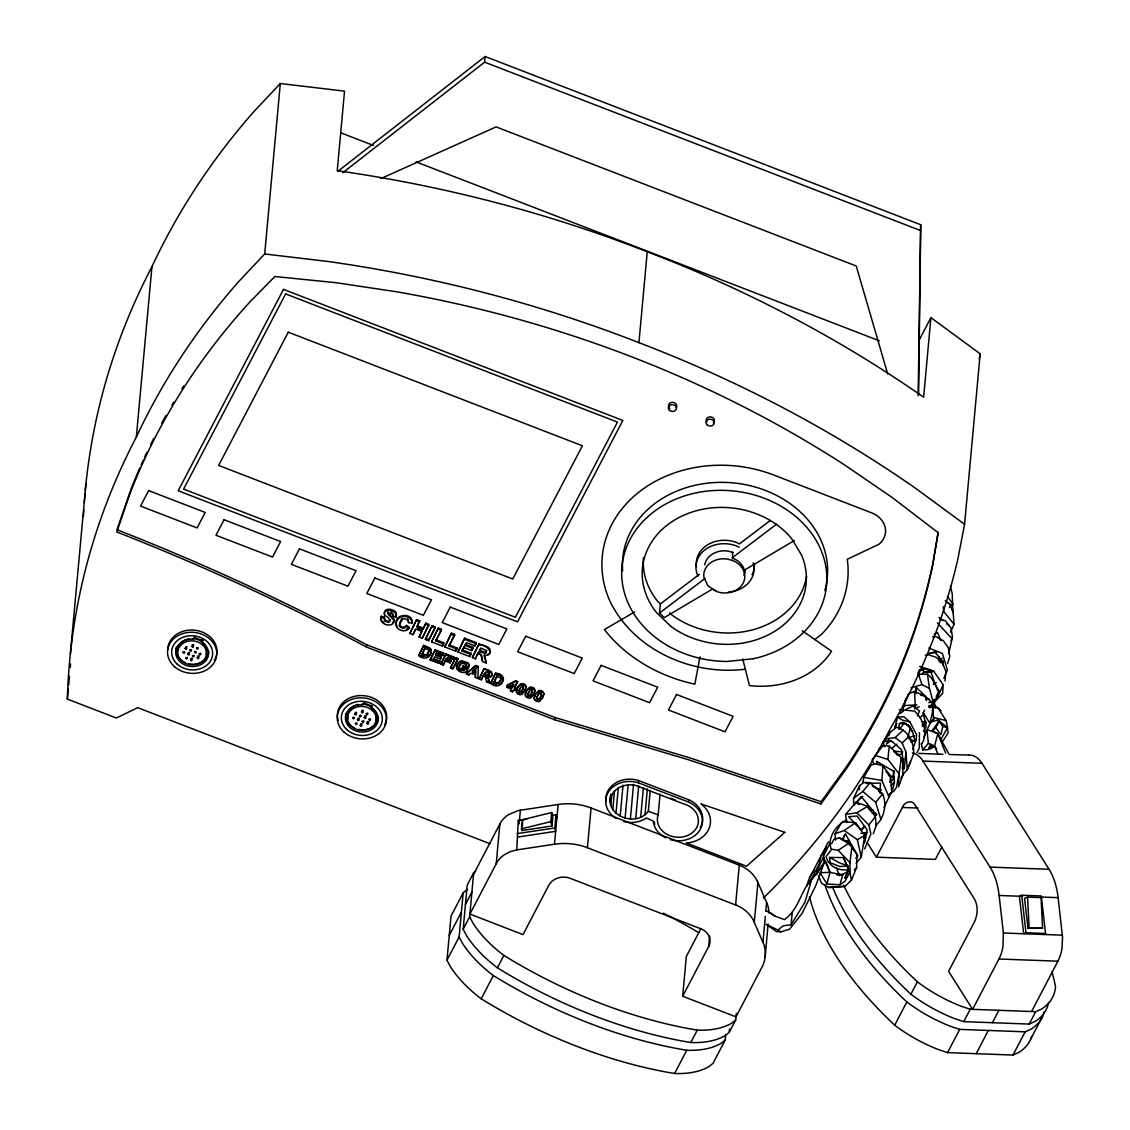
<?xml version="1.0" encoding="UTF-8"?>
<svg xmlns="http://www.w3.org/2000/svg" width="1130" height="1130" viewBox="0 0 1130 1130"><rect width="100%" height="100%" fill="white"/><g stroke="black" fill="none" stroke-linecap="round" stroke-linejoin="round"><path stroke-width="1.5" d="M938.211 719.33L938.211 722.014L935.668 727.621L932.49 731.251M818.544 875.552L821.425 883.194L828.954 887.7L844.943 886.372L851.427 880.157L849.93 872.035L850.028 862.727L851.794 846.949L848.362 843.489L839.336 837.853L833.954 839.322L831.567 843.743M919.439 732.593L919.297 748.088L916.953 752.637M851.427 880.157L856.653 867.501L856.823 854.322L851.794 846.949M918.153 395.641L920.696 224.729L485.123 56.5L337.686 171.435M918.605 395.232L920.696 224.729M456.548 667.533L456.633 665.98M901.443 757.863L899.042 773.739L898.548 786.946L902.757 775.335L903.054 761.987L901.443 757.863L889.197 746.125L883.067 745.532L879.197 748.526M459.133 666.319L459.19 668.466A3.192 2.655 5.2 0 0 460.461 669.892L461.888 670.443A5.466 4.548 5.2 0 0 464.261 670.471L464.967 668.423L464.261 670.471M880.129 793.359L880.383 783.048L866.131 783.415M411.942 623.181C413.976 612.46 394.751 613.138 396.037 623.845A7.444 6.187 5.2 0 0 397.11 627.63C399.935 631.176 406.023 632.136 409.201 628.534L409.3 627.39L406.687 625.427L404.837 627.913A3.418 2.839 5.2 0 1 401.729 627.941L400.331 627.094A3.757 3.122 5.2 0 1 399.37 625.088L402.28 619.537A3.814 3.164 5.2 0 1 404.695 618.859L407.464 619.791L408.537 622.602L411.942 623.181C412.478 614.607 397.661 614.169 396.319 622.432M477.863 678.438L478.273 666.418L475.829 665.485L466.45 673.169L466.379 674.003L468.823 674.949L470.885 673.183L475.462 674.949L475.546 674.102L475.349 677.477L477.863 678.438L477.948 677.605M950.415 585.99L952.237 593.9L952.901 612.517L951.912 609.169M766.197 910.681L774.7 915.964L784.39 919.636C800.605 908.534 801.057 885.751 816.637 874.267L816.806 870.962L823.459 857.119L829.999 872.346L826.948 883.985L839.887 884.818L845.198 881.033L849.93 872.035L843.489 857.614L829.533 857.43L830.126 862.642L839.661 866.526L847.895 866.103M919.693 666.432L933.804 671.361L943.155 684.808L942.66 693.354L933.663 702.931M475.561 673.07L475.885 668.141L472.425 671.87L475.561 673.07L475.631 672.237L472.51 671.022M918.309 675.302L919.312 670.302L925.597 668.381L933.804 671.361M536.637 697.422C542.273 704.357 542.781 681.334 536.552 698.269C540.917 705.36 543.714 683.89 536.863 697.337M884.027 807.484L889.013 797.031L881.866 780.435L882.911 765.942L876.047 763.711L870.651 765.236L863.913 777.412L862.67 782.624M934.157 699.272L932.349 710.643M70.357 653.959L85.965 483.513M490.053 843.743L137.733 707.663L116.334 718.016L67.348 699.089L68.323 688.551M68.648 685.034L69.453 676.249M70.258 667.463L70.569 663.946M67.348 699.089A853.517 709.781 5.2 0 1 136.32 437.126L151.943 266.68A848.997 706.024 5.2 0 1 254.123 111.319L280.311 83.521L344.523 91.149L337.234 170.687A1178.703 980.204 5.2 0 1 647.25 251.75A1178.703 980.204 5.2 0 1 923.634 397.181L930.922 317.629L980.176 353.831L964.568 524.278L957.774 559.562A848.997 706.024 5.2 0 1 890.468 728.412A853.517 709.781 5.2 0 1 763.315 898.096M201.747 642.137L202.538 640.625L194.106 637.377L193.089 639.312L191.394 639.142A16.442 13.673 5.2 0 0 176.492 656.53A16.442 13.673 5.2 0 0 200.985 664.61A16.442 13.673 5.2 0 0 203.216 643.041L201.747 642.137L201.959 639.863L203.414 640.767M136.32 437.126A848.997 706.024 5.2 0 1 238.515 281.766L264.703 253.968L280.311 83.521M366.487 647.052A2093.325 1740.793 5.2 0 0 116.771 531.99L130.515 492.2A799.461 664.821 5.2 0 1 250.154 301.696L274.873 276.511L336.02 282.698L396.757 291.794A1061.296 882.572 5.2 0 1 843.969 464.529L892.22 497.525L938.197 532.724L932.702 565.325A799.461 664.821 5.2 0 1 846.427 768.711L820.931 803.967L688.834 759.869L555.028 719.881L366.487 647.052L366.699 644.778A2093.325 1740.793 5.2 0 0 116.983 529.716L130.148 491.578M371.431 707.677L372.222 706.165L363.789 702.902L362.772 704.838L361.077 704.668A16.442 13.673 5.2 0 0 346.176 722.07A16.442 13.673 5.2 0 0 370.668 730.149A16.442 13.673 5.2 0 0 372.9 708.567L371.431 707.677L371.643 705.403M381.163 617.404L381.262 616.26L384.44 617.192L384.327 618.336L381.163 617.404L380.867 618.491M384.44 617.192L384.483 620.61C391.926 625.822 391.192 617.616 384.553 615.483C382.321 608.731 393.48 609.211 395.811 613.745A4.732 3.941 5.2 0 1 396.206 616.26L395.895 617.15L392.717 616.048L392.816 614.918M395.895 617.15L396.319 615.13A4.732 3.941 5.2 0 0 395.924 612.601C393.593 608.081 382.434 607.587 384.652 614.339M408.537 622.602L408.636 621.458M419.117 637.038L422.027 631.472L415.897 629.113L412.987 634.679L409.865 633.464L416.617 619.593L419.753 620.808L417.027 626.952L423.157 629.325L425.869 623.167L429.005 624.382L422.239 638.252L419.117 637.038L422.126 630.328L417.535 628.562M412.987 634.679L415.275 629.354M409.865 633.464L416.617 619.593M417.027 626.952L417.125 625.808L423.256 628.181L423.157 629.325M423.665 645.329L423.581 646.176C438.398 647.306 428.581 664.327 418.665 655.584L423.665 645.329L430.728 648.677L431.293 652.575M422.239 638.252L428.27 625.794M421.815 654.892L425.148 647.815L421.815 654.892C426.815 659.92 432.818 648.917 425.064 648.662M425.389 639.453L432.14 625.596L435.276 626.797L435.163 627.941L428.51 640.668L425.389 639.453L432.14 625.596M428.51 640.668L435.276 626.797M342.729 172.777L484.601 62.178L485.123 56.5M431.575 641.854L438.285 628.082L441.406 629.297L441.307 630.441L435.827 640.908L443.596 643.916L442.48 646.063L431.575 641.854L438.285 628.082M439.754 661.827L433.369 659.355L433.44 658.508L439.838 660.979L438.934 663.409L430.219 660.047L430.304 659.2L435.22 649.792L443.709 653.069L442.805 655.513L436.618 653.126L436.703 652.278L441.336 654.072M435.827 640.908L441.406 629.297M430.219 660.047L435.22 649.792M438.934 663.409L439.838 660.979M433.369 659.355L434.697 656.784L440.446 659.016L441.35 656.587L435.615 654.369L436.703 652.278M440.446 659.016L441.35 656.587M442.48 646.063L443.709 642.772L435.926 639.778M445.305 661.064L443.214 665.062L440.912 664.172L445.898 653.917L453.752 656.954L452.833 659.383L447.311 657.25L446.138 659.468L450.912 661.318L450.093 662.914L445.305 661.064L445.389 660.217L450.164 662.067L450.093 662.914M443.596 643.916L443.709 642.772M442.805 655.513L443.709 653.069M444.796 646.953L451.492 633.196L454.627 634.396L454.514 635.54L449.048 646.021L456.817 649.03L455.701 651.163L444.796 646.953L451.492 633.196M443.214 665.062L445.389 660.217M440.912 664.172L445.898 653.917M446.138 659.468L446.223 658.635L450.997 660.471L450.912 661.318M449.048 646.021L454.627 634.396M450.588 667.901L455.588 657.66L457.89 658.55L457.82 659.397L452.904 668.805L450.588 667.901L455.588 657.66M452.833 659.383L453.752 656.954M452.904 668.805L457.89 658.55M455.701 651.163L456.93 647.886L449.147 644.877M456.817 649.03L456.93 647.886M457.933 652.024L464.684 638.168L476.168 642.603L476.069 643.733L474.939 645.894L466.591 642.659L465.108 645.484L472.891 648.493L471.761 650.626L463.992 647.631L464.091 646.487L462.283 649.948L462.17 651.092L470.829 654.44L469.713 656.587L457.933 652.024L464.684 638.168M464.882 669.271L462.241 668.254L463.145 665.824L468.117 667.745L466.083 672.336L463.455 672.534A8.348 6.935 5.2 0 1 459.585 671.531L457.17 669.483L456.619 666.686M462.241 668.254L463.145 665.824M465.108 645.484L465.207 644.34L472.99 647.349L472.891 648.493M468.992 665.231L468.823 666.771L466.337 666.234L466.393 664.638M466.083 672.336L468.117 667.745M468.823 666.771L468.936 664.567A4.223 3.503 5.2 0 0 467.919 662.731L461.619 660.768A5.438 4.52 5.2 0 0 459.373 661.601L457.255 663.917L456.562 666.827M469.713 656.587L470.942 653.295L462.283 649.948M468.823 674.949L468.908 674.116M470.829 654.44L470.942 653.295M471.761 650.626L472.99 647.349M476.295 656.346L478.386 652.363L475.504 658.818L472.368 657.604L479.134 643.747C482.284 645.823 492.059 646.191 489.94 652.208M474.939 645.894L476.168 642.603M725.644 1035.137L725.192 1040.066L713.044 1063.302L709.132 1066.466A97.18 51.062 27.6 0 1 674.61 1073.5A309.479 162.621 27.6 0 1 481.196 998.807A97.18 51.062 27.6 0 1 450.291 966.489L446.972 960.189L451.025 916.063L463.173 892.827L467.368 889.423M475.504 658.818L475.603 657.674M466.379 674.003L475.829 665.485M475.885 668.141L472.425 671.87M475.349 677.477L475.433 676.63M472.368 657.604L479.134 643.747M479.346 651.473L481.027 648.239L486.31 650.541L486.168 652.759A1.836 1.526 5.2 0 1 484.544 653.295L479.346 651.473L480.575 648.182M478.273 666.418L478.202 667.265L475.758 666.319M482.171 677.661L483.541 675.048L481.408 679.808L479.092 678.918L484.092 668.678L491.493 671.827L492.073 674.921M484.657 655.033L486.296 662.985L482.552 661.544L482.115 657.971M481.408 679.808L481.493 678.975M446.972 960.189L459.119 936.954L463.173 892.827M479.092 678.918L484.092 668.678M484.247 674.384L485.49 671.997C492.369 672.435 488.796 678.395 484.247 674.384L484.318 673.537L488.626 674.878L489.474 672.859M736.322 1013.356L735.715 1019.924L729.231 1032.312L725.333 1035.476A97.18 51.062 27.6 0 1 690.797 1042.524A309.479 162.621 27.6 0 1 497.398 967.817A97.18 51.062 27.6 0 1 466.478 935.499L463.173 929.213L467.213 885.073L473.696 872.685L475.801 870.99M486.62 681.828L486.705 680.98L489.459 682.054L489.389 682.887L486.62 681.828L485.533 677.28L483.456 675.881M489.389 682.887L487.68 676.376L490.406 676.376M490.632 683.368L495.618 673.127C510.379 674.13 500.971 692.464 490.632 683.368L495.618 673.127M463.173 929.213L469.656 916.826L473.696 872.685M500.491 677.223C502.624 681.079 497.539 686.306 493.768 682.675L497.101 675.613M510.449 691.023L511.438 689.13L506.749 687.323L507.652 684.907L515.746 680.853L517.582 681.56L514.39 688.368L515.817 688.919L514.983 690.501L513.557 689.95L512.568 691.843L510.449 691.023L511.509 688.297L506.833 686.489M506.749 687.323L507.652 684.907M509.63 686.532L509.715 685.698L512.342 686.701L512.271 687.548L509.63 686.532L513.952 684.342L512.271 687.548M757.001 880.581A34.38 28.589 5.2 0 0 739.288 865.156L591.061 807.964A54.523 45.341 5.2 0 0 558.121 804.489L518.204 810.563L508.175 814.843A30.284 25.185 5.2 0 0 499.87 823.968L496.225 863.73L469.911 914.071L523.02 934.581L548.728 885.412C552.669 878.024 562.5 875.298 570.071 878.278L701.052 928.874C706.193 930.767 710.318 935.795 710.064 941.431A17.119 14.238 5.2 0 1 708.68 946.53L682.675 996.25L735.997 1016.845L761.945 967.209A40.892 34.013 5.2 0 0 763.795 944.299L753.399 920.328A34.38 28.589 5.2 0 0 735.644 904.932M512.568 691.843L512.653 691.009M514.983 690.501L515.887 688.071L514.461 687.534L517.582 681.56M507.582 685.741L515.746 680.853M515.817 688.919L515.887 688.071M496.225 863.73A30.284 25.185 5.2 0 1 504.517 854.605L510.308 851.61L516.749 849.915L518.289 820.451L526.848 819.151M520.393 810.154L519.15 823.827L518.289 820.451M521.495 828.855L522.314 819.759L551.68 812.512L552.838 816.905L552.019 825.988L521.919 830.536L521.495 828.855L550.847 821.609L551.68 812.512M521.919 830.536L522.611 822.965M555.028 719.881L555.226 717.607L366.699 644.778M517.936 837.019L555.649 831.327L554.788 827.965L556.002 814.758L552.57 815.281M558.107 804.461L554.463 844.223L516.749 849.915M739.26 865.213L735.616 904.975L587.416 847.74L591.061 807.964M964.568 524.278L915.3 488.089A1178.703 980.204 5.2 0 0 638.93 342.658L647.25 251.75M650.23 790.491L648.338 811.269C636.176 827.965 603.872 815.563 610.864 794.136M610.836 805.52L611.796 795.125M612.799 809.73L614.536 790.675M615.977 813.416L618.364 787.441M620.172 816.312L623.025 785.138M625.074 818.233L628.096 785.336M630.37 819.052L633.549 784.418M616.5 818.586A24.648 20.509 5.2 0 1 608.279 792.172A24.648 20.509 5.2 0 1 638.351 782.808L638.563 780.533L688.664 799.758A24.648 20.509 5.2 0 1 700.275 827.457M635.696 818.699L638.718 785.788M640.682 817.202L643.38 787.765M712.762 588.885L664.313 617.602L659.525 613.011L660.358 603.928L699.371 574.308M644.99 814.673L647.377 788.698M610.228 801.057C610.878 788.585 625.554 782.44 636.416 785.675L683.551 803.868A20.552 17.091 5.2 0 1 697.606 825.437A20.552 17.091 5.2 0 1 672.209 836.44A20.552 17.091 5.2 0 1 658.168 814.871L660.075 794.093M670.231 839.562A24.648 20.509 5.2 0 0 700.713 828.516A24.648 20.509 5.2 0 0 688.467 802.032L688.664 799.758M682.675 996.25L686.32 956.474L700.953 928.507M794.404 540.521L744.274 570.226L743.554 567.811A20.552 17.091 5.2 0 0 732.593 558.121L732.551 552.288M708.68 946.53L709.626 936.149M729.231 1032.312L729.542 1029.034M754.289 922.207L757.933 882.431L757.044 880.567M762.962 942.293L765.335 916.359M765.815 911.176L766.606 902.531L757.933 882.431M765.137 956.941L768.146 924.086M820.931 803.967L821.143 801.693L846.638 766.437A799.461 664.821 5.2 0 0 932.914 563.051L938.112 532.159M890.143 793.754L894.169 790.929L896.443 787.398L899.042 773.739L887.926 759.473L889.197 746.125M945.005 680.995L945.895 671.545L942.618 663.268L936.205 657.307L928.309 654.779L925.357 655.231M823.459 857.119L824.264 862.642L815.846 885.524L802.102 913.421L789.531 929.227L780.915 931.812L776.621 931.6L766.126 924.326L777.934 930.047L783.373 925.724L791.057 924.806L792.257 912.263M534.702 692.068L534.744 689.357A3.277 2.726 5.2 0 0 533.417 687.746L531.835 687.139A3.249 2.698 5.2 0 0 529.56 687.337L526.439 690.727L525.295 694.922A3.673 3.051 5.2 0 0 526.184 696.984L528.374 698.072A3.249 2.698 5.2 0 0 530.648 697.874L533.063 695.685L534.787 691.221M902.743 774.686L907.263 769.629L913.619 754.049C914.396 742.806 908.153 730.474 896.853 727.169L889.833 732.438L883.208 742.269L885.68 738.879L895.214 737.608L902.164 742.904L905.978 752.17L904.212 768.965L901.684 749.868L892.276 741.633L888.844 740.192L883.208 742.269L884.536 746.789M902.347 768.57L903.054 761.987L901.034 759.092M912.729 749.487L916.091 739.698L916.614 734.768L909.862 721.915L903.689 716.688L897.559 717.098L894.776 727.819L896.895 723.652M859.181 789.813L859.633 785.661L863.73 782.44L870.128 782.695L882.629 793.91C887.135 804.489 884.338 817.936 875.623 825.663M902.771 711.773L903.506 705.558L908.506 693.792L914.495 691.447L925.188 696.122L926.36 700.501M392.717 616.048L392.943 613.943M889.79 782.285L890.652 776.169L882.911 765.942M898.633 728.822L899.48 723.61L902.658 722.296L908.308 725.404L912.602 732.071L915.088 741.181L916.091 739.698M942.801 665.302L943.338 662.18L934.552 651.699L926.388 654.962M699.95 656.911L694.865 684.173A147.719 122.845 5.2 0 1 604.395 629.565L634.693 611.909M979.216 358.874L980.176 353.831M932.716 711.858L933.719 706.716L937.801 707.648L941.036 710.685M904 706.857L905.61 698.849M503.5 679.257L501.325 683.495M856.116 863.249L861.272 857.105L864.831 835.367L855.551 822.711L844.845 821.708L841.469 822.668L835.028 833.841L835.578 840.099M931.685 721.731L938.07 719.923L942.801 726.364L940.909 734.67L935.668 727.621L938.098 723.299M892.615 789.898L894.452 782.002L893.449 771.197L876.527 761.281L877.092 764.558M948.578 653.761L952.11 638.846L937.448 622.941M459.063 667.152L461.097 663.903A3.122 2.599 5.2 0 1 463.074 663.423L465.405 664.2L466.337 666.234M932.645 710.671L933.832 705.925M934.595 732.071L937.829 733.596L934.51 746.111L937.928 754.063M381.262 616.26C378.225 622.785 388.212 627.461 392.788 623.689C398.396 618.082 387.505 615.723 388.014 611.81M889.254 776.211L892.601 777.073L894.31 770.731M908.026 736.746L910.483 727.791L904.155 723.158L899.325 729.33M806.99 885.977L807.851 882.883M865.933 837.118L864.125 843.376L867.134 829.816L857.091 816.03L848.672 816.708L861.173 830.056L864.718 826.567M839.887 884.818L842.952 874.323L848.319 871.357L844.929 878.222L848.305 869.351L843.489 857.614M888.858 735.785L889.833 732.438M525.888 687.789L524.97 690.19M543.671 694.653L542.033 698.269M390.641 619.918L387.929 621.316L385.344 620.299L384.285 618.449M951.079 640.894L952.406 636.6L950.923 627.983L945.626 620.893L939.666 618.943M915.131 692.323L916.585 687.732L933.747 704.287L930.018 707.973M516.523 690.529L518.176 686.927L520.591 684.752A3.249 2.698 5.2 0 1 522.865 684.54L524.433 685.147A3.277 2.726 5.2 0 1 525.775 686.772L525.916 687.633M525.422 693.961L527.074 690.374L529.49 688.184A3.249 2.698 5.2 0 1 531.764 687.986L533.332 688.594A3.277 2.726 5.2 0 1 534.674 690.204L534.801 691.066M534.306 697.408L535.973 693.806L538.374 691.616A3.249 2.698 5.2 0 1 540.649 691.419L542.231 692.026A3.277 2.726 5.2 0 1 543.558 693.636L543.7 694.498M947.519 663.663L949.793 656.516L948.395 647.787L943.282 640.682L935.767 636.586L932.476 636.769M486.818 650.499L486.267 651.615A1.836 1.526 5.2 0 1 484.657 652.151L479.445 650.329M863.885 838.248L864.831 835.367L857.345 839.689L844.237 830.494L835.028 833.841M394.059 620.384L392.901 622.545M873.236 833.756L876.216 825.719L875.369 816.665L867.6 806.368L856.017 802.173L845.621 814.476L846.554 822.527M456.661 666.135L459.289 662.434A5.438 4.52 5.2 0 1 461.548 661.615L467.848 663.578A4.223 3.503 5.2 0 1 468.865 665.4M921.882 743.667C928.563 732.763 923.097 719.386 914.693 711.151L904.268 710.05L899.861 713.694M927.419 674.2L931.049 677.52L939.016 691.037L933.747 704.287L929.453 688.438L927.419 674.2L918.309 674.172L922.009 684.611L929.453 688.438M910.639 761.507L907.263 769.629L905.978 752.17M864.704 848.842L870.905 833.94L868.843 824.985L856.879 812.738L845.621 814.476M943.889 678.325L947.378 670.019L942.378 653.423L928.803 648.041M950.641 632.122L954.017 624.24L953.07 611.005L949.37 603.59L945.245 600.736M459.331 665.57L460.122 664.059M844.491 835.268L842.359 840.099L845.325 833.813L857.882 855.834L855.791 858.376M917.391 715.912L919.509 711.109L912.743 705.586M937.674 697.21L943.155 684.808M500.816 679.639L498.161 682.93L493.852 681.842M534.448 692.351L533.148 694.837M923.563 737.381L930.018 723.44L932.914 709.937L933.691 719.104L931.544 721.731M937.801 707.648L946.191 720.629L947.477 727.678L940.993 739.416M853.659 803.148L853.56 798.359L859.633 785.661M936.36 696.603L939.016 691.037M519.828 688.198C515.774 698.411 528.656 684.06 521.283 685.938M528.727 691.645C525.04 704.343 538.53 683.82 529.518 690.246M417.789 624.565L419.753 620.808M423.256 628.181L425.869 623.167M418.665 655.584L423.581 646.176M436.618 653.126L435.53 655.202L441.279 657.42M450.164 662.067L450.997 660.471M462.17 651.092L463.992 647.631M493.768 682.675L497.031 676.446L500.421 678.071L500.929 679.695M512.342 686.701L513.458 684.568M473.555 874.295L499.87 823.968M449.246 935.386L461.393 912.15M465.447 904.395L471.93 892.008M481.196 998.807L493.344 975.557A97.18 51.062 27.6 0 1 462.438 943.239L459.119 936.954M497.398 967.817L503.881 955.429A97.18 51.062 27.6 0 1 472.962 923.111L469.656 916.826M919.509 339.466L930.922 317.629M674.61 1073.5L686.758 1050.264A97.18 51.062 27.6 0 0 721.279 1043.216L725.192 1040.066M690.797 1042.524L697.281 1030.122A97.18 51.062 27.6 0 0 731.802 1023.088L735.715 1019.924M809.447 878.067L821.595 854.831M808.882 883.801L819.405 863.659A97.18 51.062 27.6 0 1 826.44 847.316M824.448 860.834A309.479 162.621 27.6 0 1 823.459 855.919L829.928 843.517A97.18 51.062 27.6 0 1 844.322 821.213L846.864 820.083M941.883 846.949L935.386 859.379L876.414 857.19L902.404 807.47C904.17 802.003 912.192 799.192 915.145 805.252L974.385 898.915C978.34 905.978 977.761 915.018 974.314 922.179L948.607 971.348L972.619 1009.344L998.934 959.003L1057.906 961.192A30.284 17.303 -87.9 0 0 1061.946 948.833L1062.553 937.406L1058.104 897.658A54.523 31.16 -87.9 0 0 1049.05 869.253L982.012 763.315A34.38 19.648 -87.9 0 0 968.608 755.08M1031.69 1036.351A97.18 51.062 27.6 0 1 1018.483 1052.637L1013.003 1055.053L947.562 1052.623L938.677 1049.671A97.18 51.062 27.6 0 1 894.706 1025.193L906.853 1001.957A309.479 162.621 27.6 0 1 824.914 884.847M1048.626 1002.409A97.18 51.062 27.6 0 1 1034.67 1021.647L1029.19 1024.062L963.749 1021.647L954.878 1018.695A97.18 51.062 27.6 0 1 910.907 994.216L917.391 981.815A309.479 162.621 27.6 0 1 843.587 885.016M947.562 1052.623L959.709 1029.388L1025.15 1031.817L1030.631 1029.402A97.18 51.062 27.6 0 0 1044.247 1011.647M963.749 1021.647L970.232 1009.245L1035.673 1011.675L1041.154 1009.26A97.18 51.062 27.6 0 0 1055.533 986.942A309.479 162.621 27.6 0 0 1051.988 972.04M976.207 1053.683L988.355 1030.447M992.408 1022.707L998.892 1010.305M1031.591 1011.52L1057.906 961.192M1013.003 1055.053L1025.15 1031.817M1029.19 1024.062L1035.673 1011.675M1030.673 1039.148L1042.821 1015.912M868.363 769.587L870.651 765.236M889.013 797.031L891.697 792.102L890.652 776.169L885.906 771.564M923.394 731.378L926.134 726.887L923.224 712.649L924.665 710.064M926.36 721.971L925.06 724.33L922.334 726.011M854.393 805.083L856.017 802.173L858.489 804.475M933.324 702.295L931.629 705.205L928.917 707.098M400.995 619.847L399.483 623.944A3.757 3.122 5.2 0 0 400.444 625.964L401.842 626.811A3.418 2.839 5.2 0 0 404.936 626.769L406.687 625.427M791.057 924.806L804.913 902.234L811.608 879.776L824.264 862.642L826.115 862.02L829.999 872.346L842.627 875.086M891.867 780.943L894.324 776.932M430.756 653.832L427.267 656.883M943.084 740.828L948.042 733.003L947.477 727.678L938.07 719.923M931.007 744.289L928.733 747.862L933.027 745.405M816.637 874.267L824.264 862.642M949.37 607.629L951.291 604.818L948.127 603.265M921.939 674.554L923.916 671.672L932.504 671.955M900.85 778.047L902.757 775.335M931.671 731.265L938.719 721.788M849.435 869.38C839.632 871.668 828.685 866.781 826.087 856.611L831.694 849.181L838.192 850.325L850.028 862.727M883.067 745.532L872.092 759.756L873.9 764.233M524.249 691.405L521.834 693.594M859.379 804.235L856.879 801.933L861.145 796.481L876.555 814.956M868.843 824.985L875.369 816.665M880.906 819.476L875.665 802.328L882.629 793.91L878.575 791.071M939.143 661.883L942.152 658.267M853.56 798.359L862.84 791.438L870.128 782.695M933.691 719.104L930.018 723.44L923.224 712.649M921.303 743.611L922.73 749.924L928.394 743.356L927.08 731.265M199.304 656.05L197.524 656.05M366.304 715.897L364.524 715.897M368.987 721.59L367.208 721.59M854.337 870.044L856.653 867.501M491.762 675.415L490.929 676.136M891.005 785.647L894.452 782.002M861.173 830.056L864.817 826.27M920.06 717.79L923.803 714.104M895.214 737.608L903.195 729.994M856.879 801.933L862.84 796.269M902.164 742.904L909.142 736.308M874.465 816.34L876.753 814.193M532.385 695.812L530.733 697.026M541.27 699.244L539.617 700.459M408.382 628.209L409.3 627.39M889.268 794.192L891.697 792.102M401.659 619.014L402.379 618.407M890.595 740.828L886.414 744.133L888.844 740.192L892.276 741.633M891.528 748.498L897.036 744.147M814.843 639.566L821.708 634.184A123.269 102.519 5.2 0 0 847.274 559.293L879.055 544.152A23.151 19.252 5.2 0 0 871.569 512.822L773.598 474.981A123.269 102.519 5.2 0 0 639.1 491.988A123.269 102.519 5.2 0 0 610.666 602.756C635.314 651.035 692.845 675.782 745.32 669.2M914.212 706.829L916.797 704.838M460.616 663.494L461.181 663.056A3.122 2.599 5.2 0 1 461.803 662.773M770.293 520.464L739.359 543.94L736.788 542.584A29.083 24.182 5.2 0 0 696.476 566.554M659.525 613.011L705.12 578.391M732.028 557.966L776.508 524.207M844.237 830.494L855.551 822.711L856.582 825.479M922.871 726.237L925.428 724.485M901.231 760.857L903.845 759.092M838.192 850.325L848.362 843.489M187.029 646.897L185.588 646.897M193.767 644.835L192.156 644.665M189.727 652.589L188.272 652.589M192.411 658.282L190.956 658.282M356.713 712.437L355.272 712.437M359.411 718.129L357.956 718.129M362.094 723.822L360.639 723.822M934.115 634.566L936.883 632.814M930.456 748.908L934.665 746.224M856.879 812.738L867.6 806.368L869.012 809.264M940.428 662.83L943.211 661.191M934.171 746.083L928.224 749.586L922.73 749.924M864.125 835.55L866.823 833.997M933.239 684.385L936.29 682.661M914.608 708.863L919.213 706.688M905.709 709.485L915.229 705.021L914.495 691.447M487.68 654.171L488.386 653.846M406.419 629.311L407.422 628.845M380.881 178.568L496.084 126.899L856.243 266.002L887.686 373.988M499.22 684.681L500.308 684.215M1021.718 895.257L1019.401 896.217L1023.667 933.747L1025.969 932.773L1045.547 933.507L1041.295 895.977L1021.718 895.257L1025.969 932.773M1027.961 928.267L1042.58 928.281L1041.055 897.601L1027.566 897.107L1024.557 898.336L1027.961 928.267L1042.58 928.281M1043.244 934.468L1045.547 933.507M845.72 841.384L848.898 840.099M909.029 737.706L914.65 735.616M363.253 710.516L361.84 710.205M936.841 651.826L932.292 653.295L929.595 653.013M910.992 687.789L922.009 684.611M922.108 724.457L925.301 723.553M922.956 724.146L926.303 723.214M916.006 740.673L910.879 741.972L914.325 741.125L908.958 738.822M919.312 670.302L924.368 669.031L930.357 670.556L937.646 690.628M922.052 722.056L925.329 721.293M870.1 810.577L873.306 809.998M896.994 754.953L901.825 754.12M860.905 833.347L867.19 832.344M517.074 833.658L554.788 827.965M872.219 813.247L875.439 812.823M968.608 755.024L949.892 754.543M928.846 705.671L932.066 705.332M899.48 723.61L905.271 723.172M842.952 874.323L836.807 874.662L841.243 875.114M903.506 705.558L915.229 705.021M829.378 886.994L844.943 886.372M829.999 872.346L820.041 872.685L826.948 883.985M928.676 702.479L931.629 702.465M928.888 706.702L933.719 706.716M918.676 753.385L942.957 754.275M912.348 753.004A34.38 19.648 -87.9 0 1 923.069 761.083L982.012 763.315M902.404 807.47L918.012 808.049M923.041 761.126L990.049 867.106L1049.021 869.295M990.078 867.063A54.523 31.16 -87.9 0 1 999.104 895.483L1022.664 896.344M1040.716 897.008L1058.104 897.658M999.132 895.469L1003.384 932.999L1062.355 935.174M925.908 698.933L929.128 699.06M923.478 671.955L929.185 672.435M894.042 751.139L902.828 751.944M264.703 253.968L328.901 261.595A1178.703 980.204 5.2 0 1 638.93 342.658M863.913 777.412L881.866 780.435M487.609 677.223C495.957 678.509 490.462 667.774 484.021 669.511M920.456 695.091L925.188 696.122M909.862 721.915L902.446 720.149L897.559 717.098M933.324 717.409L946.191 720.629M899.282 709.654L902.658 710.516M733.116 552.443L727.96 551.087A20.552 17.091 5.2 0 0 704.71 564.901M942.801 726.364L947.477 727.678M555.226 717.607L689.046 757.609L821.143 801.693M848.079 865.58L840.72 863.419L829.533 857.43M519.56 693.792L517.37 692.704A3.673 3.051 5.2 0 1 516.481 690.656M528.459 697.224L526.877 696.617M537.343 700.671L535.761 700.049M463.879 662.674L464.614 662.914M875.383 755.462L887.926 759.473M970.232 1009.245L961.362 1006.307A97.18 51.062 27.6 0 1 917.391 981.815M959.709 1029.388L950.839 1026.436A97.18 51.062 27.6 0 1 906.853 1001.957M495.053 684.215L496.24 684.611M648.338 811.269L658.168 814.871M926.897 729.528L937.829 733.596L948.875 753.978M638.351 782.808L688.467 802.032M484.601 62.178L920.173 230.407M340.554 132.719L373.409 145.417M416.108 161.915L879.31 340.808M416.518 620.737L419.64 621.938M425.77 624.311L428.906 625.526M432.041 626.726L435.163 627.941M464.585 639.298L476.069 643.733M479.021 644.877C487.157 643.931 496.536 656.332 483.894 655.301L486.296 662.985M438.172 629.226L441.307 630.441M451.393 634.326L454.514 635.54M478.273 653.507L481.069 655.386L482.552 661.544M425.487 638.323L428.609 639.524M435.149 650.64L443.624 653.917M445.827 654.764L453.667 657.787M455.503 658.508L457.82 659.397M495.547 673.96L501.861 676.616L503.401 679.088M515.661 681.687L517.512 682.407M448.765 656.94L452.918 658.536M463.06 666.672L468.046 668.593M421.886 654.044L426.716 654.892L429.047 650.428M418.75 654.736L423.1 656.417M430.304 659.2L437.564 661.996M440.983 663.324L443.299 664.214M450.672 667.067L452.975 667.957M490.702 682.534L493.612 683.65M487.369 671.856L489.05 672.534M479.021 652.603L479.925 652.999M484.007 675.217L485.392 676.065M872.261 786.127L881.457 790.195M928.394 743.356L934.51 746.111L936.643 748.922M839.336 837.853L849.619 842.585L853.927 850.452M390.938 611.966L392.039 612.531M888.208 774.799L892.601 777.073M777.934 930.047L780.915 931.812M384.031 622.489L382.067 621.062M906.67 724.146L909.452 726.082L912.602 732.071M802.286 630.794L831.567 651.233A82.787 68.845 5.2 0 1 749.458 685.585L742.735 658.96M893.872 751.761L898.025 754.755M406.574 626.571L409.201 628.534M770.561 912.814L774.7 915.964M933.309 706.292L935.824 708.199M428.03 649.044L428.877 649.891M939.016 617.418L942.83 620.554M946.643 623.689L949.186 625.78M862.84 791.438L875.665 802.328M660.358 603.928L657.604 601.287A82.179 68.337 5.2 0 1 643.422 557.712M669.666 612.827L671.926 614.988A82.179 68.337 5.2 0 0 754.43 629.325A82.179 68.337 5.2 0 0 806.622 576.187M407.563 618.647L408.679 620.412M954.017 624.24L943.748 611.485L943.282 606.739M457.255 668.649L459.656 670.683A8.348 6.935 5.2 0 0 460.503 671.065M487.68 676.376L489.459 682.054M947.434 596.456L953.197 604.268M922.151 669.031L923.916 671.672M867.148 842.528L876.414 857.19M848.305 869.351L849.93 872.035M919.721 675.005L918.139 672.223L918.916 675.401M933.705 701.984L936.403 707.564M381.446 620.243L380.909 618.378M937.462 632.532L940.81 640.583M937.829 733.596L945.655 753.187M766.606 902.531L767.397 904.537M393.975 620.441C391.955 617.206 381.615 609.988 392.59 614.31L392.845 615.087M481.182 654.256L481.846 656.756M485.603 676.432L486.098 678.297M550.847 821.609L552.019 825.988M556.002 814.758L556.864 818.12M522.314 819.759L522.752 821.439M459.119 666.997L459.274 667.618A3.192 2.655 5.2 0 0 460.532 669.059L461.972 669.596A5.466 4.548 5.2 0 0 464.331 669.624M857.345 839.689L861.272 857.105M1003.384 932.999L1002.974 946.643A30.284 17.303 -87.9 0 1 998.934 959.003M938.748 656.615L939.002 660.132M1027.566 897.107L1029.105 927.787M916.006 686.899L916.148 693.566M767.44 904.523A40.892 34.013 5.2 0 1 768.965 912.913M554.477 844.265A54.523 45.341 5.2 0 1 587.445 847.698M663.409 913.167A309.479 162.621 27.6 0 1 698.679 932.617M686.758 1050.264A309.479 162.621 27.6 0 1 493.344 975.557M697.281 1030.122A309.479 162.621 27.6 0 1 503.881 955.429M348.125 718.694A14.379 11.964 5.2 0 1 358.45 704.4M362.165 704.117A14.379 11.964 5.2 0 1 369.341 705.982L372.293 708.002A14.379 11.964 5.2 0 1 375.866 719.697M606.076 801.58A24.648 20.509 5.2 0 1 638.563 780.533M654.849 824.18A24.648 20.509 5.2 0 1 653.973 821.567M338.181 720.545A24.648 20.509 5.2 0 1 363.888 695.67A24.648 20.509 5.2 0 1 384.694 724.768M378.437 717.126A16.442 13.673 5.2 0 1 366.996 729.274M365.611 729.556A16.442 13.673 5.2 0 1 358.507 729.359M354.481 728.031A16.442 13.673 5.2 0 1 345.752 713.878M669.808 408.17A4.11 3.418 5.2 0 1 669.412 403.551A4.11 3.418 5.2 0 1 674.878 402.986A4.11 3.418 5.2 0 1 676.234 407.506M706.829 422.027A4.11 3.418 5.2 0 1 707.889 417.521A4.11 3.418 5.2 0 1 713.397 418.157A4.11 3.418 5.2 0 1 713.312 422.775M675.542 800.082A20.552 17.091 5.2 0 1 670.641 798.147M177.989 650.033A14.379 11.964 5.2 0 1 188.766 638.86M192.481 638.591A14.379 11.964 5.2 0 1 199.657 640.456L202.609 642.462A14.379 11.964 5.2 0 1 206.183 654.157M665.81 837.838A24.648 20.509 5.2 0 1 653.295 821.171L646.431 817.936A24.648 20.509 5.2 0 1 623.788 821.595M83.436 516.481A853.517 709.781 5.2 0 1 83.818 509.517M84.284 502.582A853.517 709.781 5.2 0 1 84.976 493.909M85.287 490.434A853.517 709.781 5.2 0 1 151.943 266.68M622.644 570.791A102.731 85.428 5.2 0 1 733.596 482.934A102.731 85.428 5.2 0 1 824.801 590.623M754.332 564.054A29.083 24.182 5.2 0 1 752.015 574.831M130.727 489.926A799.461 664.821 5.2 0 1 139.852 467.862M141.222 464.727A799.461 664.821 5.2 0 1 143.341 460.051M144.767 456.93A799.461 664.821 5.2 0 1 146.942 452.283M150.671 444.556A799.461 664.821 5.2 0 1 153.737 438.412M161.731 423.157A799.461 664.821 5.2 0 1 165.898 415.614M171.944 405.119A799.461 664.821 5.2 0 1 173.709 402.139M181.888 388.819A799.461 664.821 5.2 0 1 183.752 385.881M753.173 562.754A29.083 24.182 5.2 0 1 728.426 592.078M716.392 590.821A29.083 24.182 5.2 0 1 713.553 589.86M698.029 576.145A29.083 24.182 5.2 0 1 705.855 549.18A29.083 24.182 5.2 0 1 739.204 547.188M745.32 570.961A20.552 17.091 5.2 0 1 743.865 575.212M208.753 651.586A16.442 13.673 5.2 0 1 197.312 663.748M195.928 664.016A16.442 13.673 5.2 0 1 188.823 663.818M184.797 662.491A16.442 13.673 5.2 0 1 176.322 647.165M167.734 649.665A24.648 20.509 5.2 0 1 198.174 630.78A24.648 20.509 5.2 0 1 214.319 660.443M397.223 626.486A7.444 6.187 5.2 0 1 396.136 622.701M525.803 695.572A3.673 3.051 5.2 0 1 525.379 694.088M535.154 699.569A3.673 3.051 5.2 0 1 534.264 697.521M839.477 875.581A309.479 162.621 27.6 0 1 836.511 867.798M830.917 848.432A309.479 162.621 27.6 0 1 829.928 843.517M910.907 994.216A309.479 162.621 27.6 0 1 832.372 886.414M823.459 855.919A97.18 51.062 27.6 0 1 828.587 841.907M894.706 1025.193A309.479 162.621 27.6 0 1 809.433 896.782M807.682 883.83A97.18 51.062 27.6 0 1 814.292 870.552M518.769 691.405C523.515 698.467 525.775 676.037 518.769 691.405M527.654 694.837C532.4 701.9 534.659 679.469 527.654 694.837M525.987 686.786L524.885 691.023L521.763 694.427A3.249 2.698 5.2 0 1 519.475 694.639L517.3 693.552A3.673 3.051 5.2 0 1 516.41 691.489L517.54 687.294L520.662 683.904A3.249 2.698 5.2 0 1 522.95 683.707L524.518 684.314A3.277 2.726 5.2 0 1 525.86 685.924L525.987 686.786M543.77 693.65L542.683 697.902L539.547 701.306A3.249 2.698 5.2 0 1 537.273 701.504L535.083 700.416A3.673 3.051 5.2 0 1 534.193 698.368L535.337 694.173L538.459 690.783A3.249 2.698 5.2 0 1 540.733 690.571L542.301 691.179A3.277 2.726 5.2 0 1 543.643 692.803L543.77 693.65M183.046 652.222C184.501 655.541 185.97 649.835 183.046 652.222M185.066 648.352C186.521 651.671 187.99 645.95 185.066 648.352M185.73 657.914C187.185 661.248 188.654 655.527 185.73 657.914M187.764 654.044C189.204 657.363 190.673 651.643 187.764 654.044M189.784 650.16C191.238 653.493 192.707 647.773 189.784 650.16M191.818 646.289C193.258 649.623 194.727 643.902 191.818 646.289M190.447 659.736C191.902 663.056 193.371 657.349 190.447 659.736M192.481 655.852C193.922 659.186 195.391 653.465 192.481 655.852M194.501 651.982C195.942 655.315 197.411 649.595 194.501 651.982M196.521 648.111C197.976 651.445 199.445 645.724 196.521 648.111M197.185 657.674C198.64 661.008 200.109 655.287 197.185 657.674M199.219 653.804C200.66 657.137 202.129 651.417 199.219 653.804M352.73 717.762C354.184 721.081 355.653 715.361 352.73 717.762M354.749 713.878C356.204 717.211 357.673 711.49 354.749 713.878M355.413 723.454C356.868 726.774 358.337 721.053 355.413 723.454M357.447 719.57C358.888 722.903 360.357 717.183 357.447 719.57M359.467 715.7C360.922 719.033 362.391 713.312 359.467 715.7M360.131 725.262C361.586 728.596 363.055 722.875 360.131 725.262M361.487 711.829C362.942 715.163 364.411 709.442 361.487 711.829M362.151 721.392C363.606 724.726 365.075 719.005 362.151 721.392M364.185 717.522C365.626 720.855 367.095 715.135 364.185 717.522M366.205 713.652C367.66 716.985 369.129 711.264 366.205 713.652M366.869 723.214C368.324 726.548 369.793 720.827 366.869 723.214M368.903 719.344C370.343 722.677 371.812 716.957 368.903 719.344M148.651 490.604L140.558 506.085L197.114 527.936L205.208 512.441L148.651 490.604M283.475 289.379L178.201 490.759L517.554 621.839L622.842 420.445L283.475 289.379M285.622 293.927L183.583 489.12L515.407 617.277L617.446 422.097L285.622 293.927M288.291 332.192L218.641 465.419L512.752 579.012L582.402 445.785L288.291 332.192M224.065 519.729L215.971 535.225L272.528 557.062L280.621 541.567L224.065 519.729M299.478 548.855L291.385 564.35L347.941 586.188L356.049 570.707L299.478 548.855M374.892 577.981L366.798 593.476L423.355 615.313L431.462 599.832L374.892 577.981M450.305 607.107L442.211 622.602L498.768 644.453L506.876 628.958L450.305 607.107M525.718 636.232L517.625 651.727L574.181 673.579L582.289 658.084L525.718 636.232M601.146 665.372L593.038 680.853L649.609 702.705L657.702 687.21L601.146 665.372M676.559 694.498L668.452 709.979L725.022 731.83L733.116 716.335L676.559 694.498M784.813 832.33L746.549 866.244L686.277 842.966A26.936 22.402 5.2 0 0 709.287 827.937A26.936 22.402 5.2 0 0 700.953 803.924L784.813 832.33M753.512 658.705L727.056 661.474A102.731 85.428 5.2 0 1 630.159 539.208A102.731 85.428 5.2 0 1 801.057 521.311A102.731 85.428 5.2 0 1 753.512 658.705M732.381 560.395L727.226 559.039A20.552 17.091 5.2 0 0 703.905 577.317L707.846 585.665L716.18 591.371A20.552 17.091 5.2 0 0 744.656 574.45L743.342 570.085A20.552 17.091 5.2 0 0 732.381 560.395M372.081 710.276L369.129 708.256A14.379 11.964 5.2 0 0 347.531 716.801A14.379 11.964 5.2 0 0 366.614 729.796A14.379 11.964 5.2 0 0 372.081 710.276M202.397 644.736L199.445 642.716A14.379 11.964 5.2 0 0 177.848 651.275A14.379 11.964 5.2 0 0 196.931 664.256A14.379 11.964 5.2 0 0 202.397 644.736M670.881 626.345L656.572 612.658A82.179 68.337 5.2 0 1 677.901 518.119A82.179 68.337 5.2 0 1 792.003 539.109L801.693 555.31A82.179 68.337 5.2 0 1 770.66 633.648A82.179 68.337 5.2 0 1 670.881 626.345M344.24 732.24A24.648 20.509 5.2 0 0 385.542 724.542A24.648 20.509 5.2 0 0 355.682 698.312A24.648 20.509 5.2 0 0 344.24 732.24M346.698 729.5A20.552 17.091 5.2 0 0 381.389 724.062A20.552 17.091 5.2 0 0 357.391 701.546A20.552 17.091 5.2 0 0 346.698 729.5M669.596 410.444A4.11 3.418 5.2 0 0 676.404 408.947A4.11 3.418 5.2 0 0 671.248 404.738A4.11 3.418 5.2 0 0 669.596 410.444M707.295 425.007A4.11 3.418 5.2 0 0 714.118 423.51A4.11 3.418 5.2 0 0 708.948 419.301A4.11 3.418 5.2 0 0 707.295 425.007M174.557 666.714A24.648 20.509 5.2 0 0 215.858 659.002A24.648 20.509 5.2 0 0 185.998 632.772A24.648 20.509 5.2 0 0 174.557 666.714M177.014 663.96A20.552 17.091 5.2 0 0 211.706 658.522A20.552 17.091 5.2 0 0 187.707 636.006A20.552 17.091 5.2 0 0 177.014 663.96"/></g></svg>
